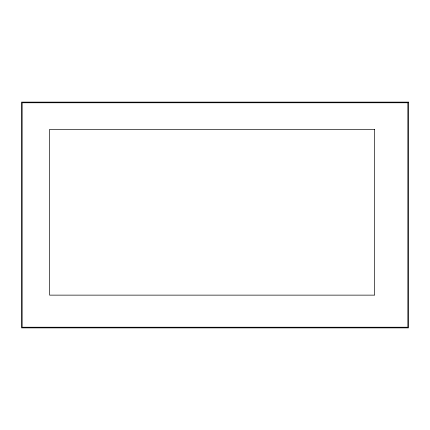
<?xml version="1.0" encoding="UTF-8"?>
<svg xmlns="http://www.w3.org/2000/svg" width="430" height="430" viewBox="0 0 430 430"><rect width="100%" height="100%" fill="white"/><g stroke="black" fill="none" stroke-linecap="round" stroke-linejoin="round"><path stroke-width="0.64" d="M408.5 102.125L21.5 102.125L21.5 327.875L408.5 327.875L408.5 102.125M407.855 102.77L22.145 102.77L22.145 327.23L407.855 327.23L407.855 102.77M374.68 129.371L49.6 129.371L49.6 295.136L374.68 295.136L374.68 129.371"/></g></svg>
